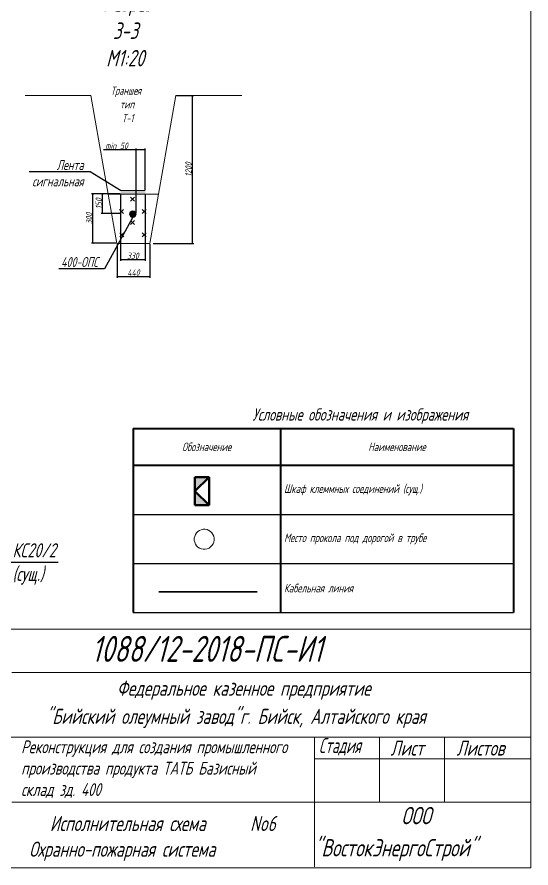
# Model space of a CAD drawing. Header units: millimetres. Extents: x 13096 to 18634, y -492 to 9335.
# Drawn here: x 17075 to 17557, y 902 to 1699 of the extents above; entities that cross this region are included whole.
import ezdxf
from ezdxf import colors
from ezdxf.entities.mleader import LeaderData, LeaderLine
from ezdxf.math import Vec2, Vec3

# ---------------------------------------------------------------- set-up
doc = ezdxf.new("R2010")
doc.units = ezdxf.units.MM
doc.layers.get('Defpoints').update_dxf_attribs({"color": 33})
for name, color, linetype, lineweight in [('ИИ_ОФОРМЛЕНИЕ_025', 7, 'Continuous', 25), ('Линия выноска', 137, 'Continuous', 20), ('Линия связи (Вновь)', 3, 'Continuous', 60), ('Размерная', 4, 'Continuous', 25), ('Рамка толстая', 7, 'Continuous', 60), ('Строительный', 251, 'Continuous', 13), ('ТаБлица', 253, 'Continuous', 25), ('текст', 7, 'Continuous', 25), ('Щиты пульты (Вновь)', 5, 'Continuous', 50), ('Элемент эл. схем', 7, 'Continuous', 35)]:
    doc.layers.add(name, color=color, linetype=linetype, lineweight=lineweight)
doc.styles.add('Simplex', font='simplex.shx', dxfattribs={"width": 0.7, "oblique": 15})
doc.styles.get("Standard").update_dxf_attribs({"font": 'arial.ttf'})
doc.dimstyles.new('Simplex', dxfattribs={"dimtxt": 2.5, "dimasz": 2.5, "dimexe": 1.25, "dimexo": 0.625, "dimtad": 1, "dimtxsty": 'Simplex', "dimcen": 2.5, "dimclrt": 2, "dimadec": 0, "dimazin": 0, "dimtfac": 1, "dimtmove": 0, "dimatfit": 3, "dimfxl": 1, "dimarcsym": 0})

# ---------------------------------------------------------------- blocks, each defined once
blk = doc.blocks.new('_None')
blk = doc.blocks.new('_ArchTick')
at = {"color": 0, "linetype": 'ByBlock', "const_width": 0.15}
blk.add_lwpolyline([(-0.5, -0.5), (0.5, 0.5)], dxfattribs=at)
blk = doc.blocks.new('*D181')
at = {"layer": 'Defpoints', "color": 0, "lineweight": 80, "transparency": 16777216}
for p in [(17224.35, 1625.16), (17239.75, 1625.16), (17202.48, 1486.69)]:
    blk.add_point(p, dxfattribs=at)
at = {"layer": 'Размерная', "color": 0, "lineweight": -2, "transparency": 16777216}
for p, q in [((17224.98, 1625.16), (17241, 1625.16)), ((17239.75, 1486.69), (17239.75, 1625.16)), ((17203.1, 1486.69), (17241, 1486.69))]:
    blk.add_line(p, q, dxfattribs=at)
at = {"layer": 'Размерная', "color": 0, "lineweight": -2, "transparency": 16777216, "xscale": 1.5, "yscale": 1.5, "zscale": 1.5}
for p, rotation in [((17239.75, 1625.16), 90), ((17239.75, 1486.69), 270)]:
    blk.add_blockref('_ArchTick', p, dxfattribs=dict(at, rotation=rotation))
at = {"layer": 'Размерная', "color": 2, "lineweight": 20, "transparency": 16777216, "insert": (17236.13, 1555.93), "char_height": 2, "attachment_point": 5, "rotation": 90, "style": 'Simplex'}
blk.add_mtext('{\\H3x;1200}', dxfattribs=at)
blk = doc.blocks.new('*D182')
at = {"layer": 'Defpoints', "color": 0, "lineweight": 80, "transparency": 16777216}
for p in [(17169.12, 1486.56), (17199.92, 1486.56), (17199.92, 1455.81)]:
    blk.add_point(p, dxfattribs=at)
at = {"layer": 'Размерная', "color": 0, "lineweight": -2, "transparency": 16777216}
for p, q in [((17169.12, 1485.93), (17169.12, 1454.56)), ((17199.92, 1485.93), (17199.92, 1454.56)), ((17169.12, 1455.81), (17199.92, 1455.81))]:
    blk.add_line(p, q, dxfattribs=at)
at = {"layer": 'Размерная', "color": 0, "lineweight": -2, "transparency": 16777216, "xscale": 1.5, "yscale": 1.5, "zscale": 1.5, "rotation": 180}
blk.add_blockref('_ArchTick', (17169.12, 1455.81), dxfattribs=at)
at = {"layer": 'Размерная', "color": 0, "lineweight": -2, "transparency": 16777216, "xscale": 1.5, "yscale": 1.5, "zscale": 1.5}
blk.add_blockref('_ArchTick', (17199.92, 1455.81), dxfattribs=at)
at = {"layer": 'Размерная', "color": 2, "lineweight": 20, "transparency": 16777216, "insert": (17184.52, 1459.44), "char_height": 2, "attachment_point": 5, "style": 'Simplex'}
blk.add_mtext('{\\H3x;440}', dxfattribs=at)
blk = doc.blocks.new('*T183')
at = {"layer": 'ТаБлица', "color": 0, "linetype": 'ByBlock', "lineweight": 40, "transparency": 16777216}
for p, q in [((0, 0), (356.5, 0)), ((0, 0), (0, -172.5)), ((138, 0), (138, -172.5)), ((356.5, 0), (356.5, -172.5)), ((0, -34.5), (356.5, -34.5))]:
    blk.add_line(p, q, dxfattribs=at)
at = {"layer": 'ТаБлица', "color": 5, "linetype": 'ByBlock', "lineweight": 25, "transparency": 16777216}
for p, q in [((0, -80.5), (356.5, -80.5)), ((0, -126.5), (356.5, -126.5)), ((0, -172.5), (356.5, -172.5))]:
    blk.add_line(p, q, dxfattribs=at)
at = {"layer": 'ТаБлица', "color": 2, "lineweight": 20, "transparency": 16777216, "char_height": 8.05, "style": 'Simplex'}
for s, insert, width, attachment_point in [('Обозначение', (69, -17.25), 138, 5), ('Наименование', (247.25, -17.25), 218.5, 5), ('Шкаф клеммных соединений (сущ.)', (141.45, -57.5), 211.6, 4), ('Место прокола под дорогой в трубе', (141.45, -103.5), 211.6, 4), ('Кабельная линия', (141.45, -149.5), 211.6, 4)]:
    blk.add_mtext(s, dxfattribs=dict(at, insert=insert, width=width, attachment_point=attachment_point))
blk = doc.blocks.new('A$C4BB167BF')
at = {"layer": 'Щиты пульты (Вновь)', "true_color": 0xc7c8ca}
h = blk.add_hatch(color=9, dxfattribs=at)
h.paths.add_polyline_path([(0, 3), (0, 0), (3, 3)])
h.paths.add_polyline_path([(6, 3), (3, 3), (6, 0)])
at = {"layer": 'Щиты пульты (Вновь)', "color": 252, "true_color": 0x939598}
for p, q in [((0, 3), (0, 0)), ((6, 3), (0, 3)), ((0, 0), (3, 3)), ((3, 3), (6, 0)), ((6, 0), (6, 3)), ((0, 0), (6, 0))]:
    blk.add_line(p, q, dxfattribs=at)
blk = doc.blocks.new('*D187')
at = {"layer": 'Defpoints', "color": 0, "lineweight": 80, "transparency": 16777216}
for p in [(17155.65, 1533.14), (17172.7, 1533.14), (17173.1, 1514.87)]:
    blk.add_point(p, dxfattribs=at)
at = {"layer": 'Размерная', "color": 0, "lineweight": -2, "transparency": 16777216}
for p, q in [((17172.07, 1533.14), (17154.4, 1533.14)), ((17155.65, 1514.87), (17155.65, 1533.14)), ((17172.47, 1514.87), (17154.4, 1514.87))]:
    blk.add_line(p, q, dxfattribs=at)
at = {"layer": 'Размерная', "color": 0, "lineweight": -2, "transparency": 16777216, "xscale": 1.5, "yscale": 1.5, "zscale": 1.5}
for p, rotation in [((17155.65, 1533.14), 90), ((17155.65, 1514.87), 270)]:
    blk.add_blockref('_ArchTick', p, dxfattribs=dict(at, rotation=rotation))
at = {"layer": 'Размерная', "color": 2, "lineweight": 20, "transparency": 16777216, "insert": (17152.03, 1524.01), "char_height": 2, "attachment_point": 5, "rotation": 90, "style": 'Simplex'}
blk.add_mtext('{\\H3x;150}', dxfattribs=at)
blk = doc.blocks.new('*D194')
at = {"layer": 'Defpoints', "color": 0, "lineweight": 80, "transparency": 16777216}
for p in [(17146.58, 1533.14), (17160.44, 1533.14), (17168.59, 1486.94)]:
    blk.add_point(p, dxfattribs=at)
at = {"layer": 'Размерная', "color": 0, "lineweight": -2, "transparency": 16777216}
for p, q in [((17159.82, 1533.14), (17145.33, 1533.14)), ((17146.58, 1486.94), (17146.58, 1533.14)), ((17167.96, 1486.94), (17145.33, 1486.94))]:
    blk.add_line(p, q, dxfattribs=at)
at = {"layer": 'Размерная', "color": 0, "lineweight": -2, "transparency": 16777216, "xscale": 1.5, "yscale": 1.5, "zscale": 1.5}
for p, rotation in [((17146.58, 1533.14), 90), ((17146.58, 1486.94), 270)]:
    blk.add_blockref('_ArchTick', p, dxfattribs=dict(at, rotation=rotation))
at = {"layer": 'Размерная', "color": 2, "lineweight": 20, "transparency": 16777216, "insert": (17142.95, 1510.04), "char_height": 2, "attachment_point": 5, "rotation": 90, "style": 'Simplex'}
blk.add_mtext('{\\H3x;300}', dxfattribs=at)
blk = doc.blocks.new('*D195')
at = {"layer": 'Defpoints', "color": 0, "lineweight": 80, "transparency": 16777216}
for p in [(17195.54, 1574.56), (17195.54, 1536.22), (17187.07, 1514.66)]:
    blk.add_point(p, dxfattribs=at)
at = {"layer": 'Размерная', "color": 0, "lineweight": -2, "transparency": 16777216}
for p, q in [((17187.07, 1574.56), (17156.49, 1574.56)), ((17187.07, 1515.28), (17187.07, 1575.81)), ((17195.54, 1574.56), (17187.07, 1574.56)), ((17195.54, 1536.84), (17195.54, 1575.81))]:
    blk.add_line(p, q, dxfattribs=at)
at = {"layer": 'Размерная', "color": 0, "lineweight": -2, "transparency": 16777216, "xscale": 1.5, "yscale": 1.5, "zscale": 1.5, "rotation": 180}
blk.add_blockref('_ArchTick', (17187.07, 1574.56), dxfattribs=at)
at = {"layer": 'Размерная', "color": 0, "lineweight": -2, "transparency": 16777216, "xscale": 1.5, "yscale": 1.5, "zscale": 1.5}
blk.add_blockref('_ArchTick', (17195.54, 1574.56), dxfattribs=at)
at = {"layer": 'Размерная', "color": 2, "lineweight": 20, "transparency": 16777216, "insert": (17168.67, 1578.18), "char_height": 2, "attachment_point": 5, "style": 'Simplex'}
blk.add_mtext('{\\H3x;min 50}', dxfattribs=at)
blk = doc.blocks.new('*D196')
at = {"layer": 'Defpoints', "color": 0, "lineweight": 80, "transparency": 16777216}
for p in [(17172.44, 1533.14), (17195.54, 1533.14), (17195.54, 1471.63)]:
    blk.add_point(p, dxfattribs=at)
at = {"layer": 'Размерная', "color": 0, "lineweight": -2, "transparency": 16777216}
for p, q in [((17172.44, 1532.51), (17172.44, 1470.38)), ((17195.54, 1532.51), (17195.54, 1470.38)), ((17172.44, 1471.63), (17195.54, 1471.63))]:
    blk.add_line(p, q, dxfattribs=at)
at = {"layer": 'Размерная', "color": 0, "lineweight": -2, "transparency": 16777216, "xscale": 1.5, "yscale": 1.5, "zscale": 1.5, "rotation": 180}
blk.add_blockref('_ArchTick', (17172.44, 1471.63), dxfattribs=at)
at = {"layer": 'Размерная', "color": 0, "lineweight": -2, "transparency": 16777216, "xscale": 1.5, "yscale": 1.5, "zscale": 1.5}
blk.add_blockref('_ArchTick', (17195.54, 1471.63), dxfattribs=at)
at = {"layer": 'Размерная', "color": 2, "lineweight": 20, "transparency": 16777216, "insert": (17183.99, 1475.25), "char_height": 2, "attachment_point": 5, "style": 'Simplex'}
blk.add_mtext('{\\H3x;330}', dxfattribs=at)

msp = doc.modelspace()

# ---------------------------------------------------------------- hatches: boundary and pattern name
at = {"layer": 'Элемент эл. схем', "lineweight": 20, "true_color": 0x000000}
for points in [[(17195.53903, 1533.13577), (17195.53903, 1536.21577), (17172.43903, 1536.21577), (17172.43903, 1533.13577)], [(17187.03237, 1514.29486, 1), (17180.87237, 1514.29486, 1)]]:
    msp.add_hatch(color=18, dxfattribs=at).paths.add_polyline_path(points)

# ---------------------------------------------------------------- linework, layer by layer
at = {"color": 18, "lineweight": 20, "true_color": 0x000000}
for p, q in [((16807.45924, 1125.59893), (17556.70924, 1125.59893)), ((17070.70924, 1085.09893), (17556.70924, 1085.09893)), ((16807.45924, 1024.34893), (17556.70924, 1024.34893)), ((17354.20924, 1024.34893), (17354.20924, 902.84893)), ((17414.95924, 1024.34893), (17414.95924, 963.59893)), ((17475.70924, 1024.34893), (17475.70924, 963.59893)), ((17354.20924, 1004.09893), (17556.70924, 1004.09893)), ((17070.70924, 963.59893), (17556.70924, 963.59893))]:
    msp.add_line(p, q, dxfattribs=at)
msp.add_ellipse((17250.80633, 1209.73572), major_axis=(1.01119, -9.36317), ratio=0.990291513, start_param=-7.853981634, end_param=-1.570796327, dxfattribs=at)
at = {"layer": 'Линия связи (Вновь)', "color": 18, "lineweight": 35, "true_color": 0x000000}
msp.add_line((17208.40563, 1160.3716), (17300.40563, 1160.3716), dxfattribs=at)
at = {"layer": 'Рамка толстая', "color": 18, "lineweight": 20, "true_color": 0x000000}
for p, q in [((17556.85514, 2235.04559), (17556.85514, 901.92059)), ((17556.85514, 901.92059), (16588.23014, 901.92059))]:
    msp.add_line(p, q, dxfattribs=at)
at = {"layer": 'Строительный', "color": 18, "lineweight": 20, "true_color": 0x000000}
for p, q in [((17181.75827, 1530.04338), (17185.50028, 1526.30137)), ((17185.50028, 1530.04338), (17181.75827, 1526.30137)), ((17171.55491, 1518.54182), (17175.29692, 1514.79981)), ((17175.29692, 1518.54182), (17171.55491, 1514.79981)), ((17192.58937, 1518.54182), (17196.33138, 1514.79981)), ((17196.33138, 1518.54182), (17192.58937, 1514.79981)), ((17181.87496, 1508.11624), (17185.61697, 1504.37423)), ((17185.61697, 1508.11624), (17181.87496, 1504.37423)), ((17171.6716, 1496.61468), (17175.41361, 1492.87267)), ((17175.41361, 1496.61468), (17171.6716, 1492.87267)), ((17192.70606, 1496.61468), (17196.44807, 1492.87267)), ((17196.44807, 1496.61468), (17192.70606, 1492.87267))]:
    msp.add_line(p, q, dxfattribs=at)
at = {"layer": 'Элемент эл. схем', "color": 18, "lineweight": 20, "true_color": 0x000000}
for p, q in [((17083.07694, 1625.15968), (17144.67694, 1625.15968)), ((17169.11586, 1486.55968), (17144.67694, 1625.15968)), ((17199.91586, 1486.55968), (17224.35478, 1625.15968)), ((17285.95478, 1625.15968), (17224.35478, 1625.15968)), ((17161.40403, 1532.96106), (17208.25172, 1532.97771)), ((17195.53903, 1536.21577), (17172.43903, 1536.21577)), ((17169.11586, 1486.55968), (17199.91586, 1486.55968))]:
    msp.add_line(p, q, dxfattribs=at)
msp.add_circle((17183.95237, 1514.29486), 3.08, dxfattribs=at)

# ---------------------------------------------------------------- block references
msp.add_blockref('*T183', (17184.10512, 1313.5282))
at = {"color": 18, "lineweight": 20, "true_color": 0x000000, "xscale": 4.41, "yscale": 4.41, "zscale": 4.41, "rotation": 90}
msp.add_blockref('A$C4BB167BF', (17255.39681, 1241.55539), dxfattribs=at)

# ---------------------------------------------------------------- texts
at = {"color": 18, "lineweight": 20, "true_color": 0x000000, "style": 'Simplex', "oblique": 15}
for s, height, width, p in [('1088/12-2018-ПС-И1', 24.3, 0.7, (17145.21366, 1094.93464)), ('Федеральное казенное предприятие', 14.175, 0.7, (17169.05976, 1063.16143)), ('"Бийский олеумный завод"г. Бийск, Алтайского края', 14.175, 0.7, (17102.5887, 1036.83643)), ('Стадия', 14.175, 0.6, (17358.16101, 1009.49893)), ('Лист', 14.175, 0.7, (17425.25299, 1007.13643)), ('Листов', 14.175, 0.7, (17487.10073, 1007.13643)), ('ООО', 16.2, 0.7, (17435.46885, 942.86678)), ('Исполнительная схема ', 14.175, 0.7, (17106.29521, 936.5178)), ('No6', 14.175, 0.7, (17293.87771, 936.5178)), ('Охранно-пожарная система', 14.175, 0.7, (17086.87076, 912.43729)), ('"ВостокЭнергоСтрой"', 16.2, 0.7, (17353.81511, 912.78107))]:
    msp.add_text(s, height=height, dxfattribs=dict(at, width=width)).set_placement(p)
at = {"layer": 'ИИ_ОФОРМЛЕНИЕ_025', "color": 18, "lineweight": 20, "true_color": 0x000000, "insert": (17079.36973, 1021.35122), "char_height": 12, "attachment_point": 1}
msp.add_mtext_dynamic_manual_height_columns('{\\Fsimplex|c204;\\Q15;\\W0.7;\\C2;Реконструкция для создания промышленного производства продукта ТАТБ Базисный склад зд. 400}', width=276.2589272, gutter_width=12.5, heights=[0], dxfattribs=at)
at = {"layer": 'ТаБлица', "color": 18, "lineweight": 20, "true_color": 0x000000, "insert": (17396.98699, 1325.0282), "char_height": 11.5, "width": 425.2362496, "attachment_point": 5, "style": 'Simplex'}
msp.add_mtext('Условные обозначения и изображения', dxfattribs=at)
at = {"layer": 'текст', "color": 18, "lineweight": 20, "true_color": 0x000000, "attachment_point": 1, "style": 'Simplex'}
for s, width, insert, char_height in [('\\pi6.9573;Разрез \\P\\pi16.121;3-3\\P\\pi9.7045;М1:20', 65.8694283, (17149.23788, 1719.32008), 15.4), ('\\pi-3.6664;Траншея\\P\\pi4.951;тип \\P\\pi6.8981;Т-1', 25.8694283, (17166.93967, 1633.67325), 7.7)]:
    msp.add_mtext_dynamic_manual_height_columns(s, width=width, gutter_width=12.5, heights=[0], dxfattribs=dict(at, insert=insert, char_height=char_height))

# ---------------------------------------------------------------- dimensions: what is measured, and where the dimension line sits
at = {"layer": 'Размерная', "color": 18, "lineweight": 20, "true_color": 0x000000}
for base, p1, p2, text, picture, middle in [((17239.75478, 1625.15968), (17202.478, 1486.69419), (17224.35478, 1625.15968), '{\\H3x;1200}', '*D181', (17236.12978, 1555.92694)), ((17146.5777, 1533.13577), (17168.58903, 1486.93577), (17160.44272, 1533.13577), '{\\H3x;300}', '*D194', (17142.9527, 1510.03577)), ((17155.65391, 1533.14068), (17173.09891, 1514.87298), (17172.69599, 1533.14068), '{\\H3x;150}', '*D187', (17152.02891, 1524.00683))]:
    dim = msp.add_linear_dim(base=base, p1=p1, p2=p2, angle=90, text=text, dimstyle='Simplex', override={"dimtxt": 2, "dimasz": 1.5, "dimlfac": 20, "dimrnd": 1, "dimtxsty": 'Simplex', "dimblk1": 'ArchTick', "dimblk2": 'ArchTick', "dimsah": 1}, dxfattribs=at)
    dim.commit()
    dim.dimension.update_dxf_attribs({"geometry": picture, "text_midpoint": middle})
dim = msp.add_linear_dim(base=(17195.53903, 1574.55648), p1=(17187.06903, 1514.65577), p2=(17195.53903, 1536.21577), text='{\\H3x;min 50}', dimstyle='Simplex', override={"dimtxt": 2, "dimasz": 1.5, "dimlfac": 20, "dimrnd": 1, "dimtxsty": 'Simplex', "dimblk1": 'ArchTick', "dimblk2": 'ArchTick', "dimsah": 1}, dxfattribs=at)
dim.commit()
dim.dimension.update_dxf_attribs({"geometry": '*D195', "text_midpoint": (17168.66528, 1574.55648), "dimtype": 160})
for base, p1, p2, text, override, picture, middle in [((17195.53903, 1471.62598), (17172.43903, 1533.13577), (17195.53903, 1533.13577), '{\\H3x;330}', {"dimtxt": 2, "dimasz": 1.5, "dimlfac": 20, "dimrnd": 1, "dimblk1": 'ArchTick', "dimblk2": 'ArchTick', "dimsah": 1}, '*D196', (17183.98903, 1475.25098)), ((17199.91586, 1455.8123), (17169.11586, 1486.55968), (17199.91586, 1486.55968), '{\\H3x;440}', {"dimtxt": 2, "dimasz": 1.5, "dimlfac": 20, "dimrnd": 1, "dimtxsty": 'Simplex', "dimblk1": 'ArchTick', "dimblk2": 'ArchTick', "dimsah": 1}, '*D182', (17184.51586, 1459.4373))]:
    dim = msp.add_linear_dim(base=base, p1=p1, p2=p2, text=text, dimstyle='Simplex', override=override, dxfattribs=at)
    dim.commit()
    dim.dimension.update_dxf_attribs({"geometry": picture, "text_midpoint": middle})

# ---------------------------------------------------------------- leaders
at = {"layer": 'Линия выноска', "color": 18, "lineweight": 20, "true_color": 0x000000}
ml = msp.add_multileader_mtext('Standard', dxfattribs=at)
ml.set_content('Лента\\Pсигнальная', color=2, style='Simplex')
ml.set_leader_properties()
ml.set_arrow_properties(name='NONE')
ml.build(insert=Vec2(0, 0))
ml.multileader.update_dxf_attribs({"text_left_attachment_type": 6, "text_right_attachment_type": 6, "dogleg_length": 0, "arrow_head_size": 12.32})
ctx = ml.context
ctx.base_point, ctx.char_height, ctx.arrow_head_size, ctx.landing_gap_size, ctx.plane_origin = Vec3(17076.74696, 1553.73457), 9.24, 12.32, 6.16, Vec3(16836.29376, 1507.98386)
ctx.left_attachment, ctx.right_attachment, ctx.text_align_type = 6, 6, 2
notes = []
notes.append((ctx, [(1, (1, 1, 0), (17143.95583, 1553.73457), (-1, 0), 0, [(0, [(17172.43903, 1536.21577)], 0, [])])]))
ctx.mtext.insert, ctx.mtext.alignment, ctx.mtext.flow_direction = Vec3(17137.79583, 1564.82257), 3, 5
ml = msp.add_multileader_mtext('Standard', dxfattribs=at)
ml.set_content('400-ОПС', color=2, style='Simplex')
ml.set_leader_properties()
ml.set_arrow_properties(name='NONE')
ml.build(insert=Vec2(0, 0))
ml.multileader.update_dxf_attribs({"text_left_attachment_type": 6, "text_right_attachment_type": 6, "dogleg_length": 0, "arrow_head_size": 12.32})
ctx = ml.context
ctx.base_point, ctx.char_height, ctx.arrow_head_size, ctx.landing_gap_size, ctx.plane_origin = Vec3(17098.56648, 1462.91341), 9.24, 12.32, 6.16, Vec3(16919.55362, 1407.27235)
ctx.left_attachment, ctx.right_attachment, ctx.text_align_type = 6, 6, 2
notes.append((ctx, [(1, (1, 1, 0), (17157.53156, 1462.91341), (-1, 0), 0, [(0, [(17183.95237, 1511.21486)], 0, [])])]))
ctx.mtext.insert, ctx.mtext.alignment, ctx.mtext.flow_direction = Vec3(17151.37156, 1474.00141), 3, 5
ml = msp.add_multileader_mtext('Standard', dxfattribs=at)
ml.set_content('КС20/2\\P(сущ.)', color=2, style='Simplex')
ml.set_leader_properties()
ml.set_arrow_properties(name='NONE')
ml.build(insert=Vec2(0, 0))
ml.multileader.update_dxf_attribs({"text_left_attachment_type": 6, "text_right_attachment_type": 6, "dogleg_length": 0, "arrow_head_size": 17.64})
ctx = ml.context
ctx.base_point, ctx.char_height, ctx.arrow_head_size, ctx.landing_gap_size, ctx.plane_origin = Vec3(17062.3896, 1188.38072), 13.23, 17.64, 8.82, Vec3(17196.68008, 1054.89055)
ctx.left_attachment, ctx.right_attachment = 6, 6
notes.append((ctx, [(0, (1, 1, 0), (17062.3896, 1188.38072), (1, 0), 0, [(0, [(16989.05002, 1219.55981)], 0, [])])]))
ctx.mtext.insert, ctx.mtext.flow_direction = Vec3(17071.2096, 1206.02072), 5
for ctx, leaders in notes:
    for number, flags, end, landing, length, lines in leaders:
        leader = LeaderData()
        leader.index, (leader.has_last_leader_line, leader.has_dogleg_vector, leader.attachment_direction) = number, flags
        leader.last_leader_point, leader.dogleg_vector, leader.dogleg_length = Vec3(end), Vec3(landing), length
        for number, points, colour, breaks in lines:
            line = LeaderLine()
            line.index, line.vertices, line.color, line.breaks = number, Vec3.list(points), colors.encode_raw_color(colour), breaks
            leader.lines.append(line)
        ctx.leaders.append(leader)

doc.saveas('drawing.dxf')
